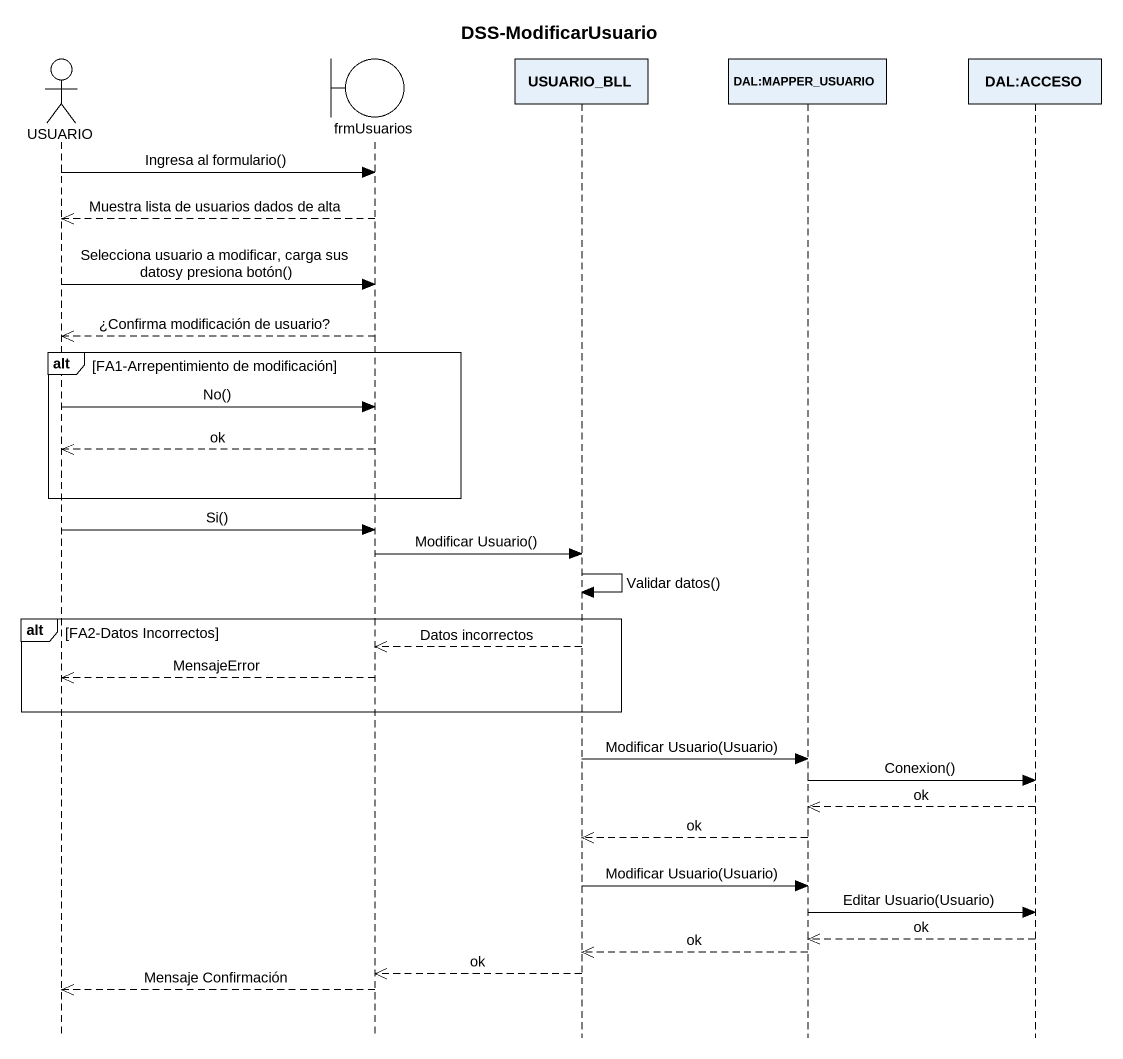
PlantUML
@startuml
title DSS-ModificarUsuario
hide footbox
actor USUARIO
boundary frmUsuarios
participant USUARIO_BLL
participant "DAL:MAPPER_USUARIO" as DAL_MAPPER_USUARIO
participant "DAL:ACCESO" as DAL_ACCESO

USUARIO -> frmUsuarios : Ingresa al formulario()
frmUsuarios -->> USUARIO : Muestra lista de usuarios dados de alta
USUARIO -> frmUsuarios : Selecciona usuario a modificar, carga sus datosy presiona botón()
frmUsuarios -->> USUARIO : ¿Confirma modificación de usuario?
alt FA1-Arrepentimiento de modificación
  USUARIO -> frmUsuarios : No()
  frmUsuarios -->> USUARIO : ok
end
USUARIO -> frmUsuarios : Si()
frmUsuarios -> USUARIO_BLL : Modificar Usuario()
USUARIO_BLL -> USUARIO_BLL : Validar datos()
alt FA2-Datos Incorrectos
  USUARIO_BLL -->> frmUsuarios : Datos incorrectos
  frmUsuarios -->> USUARIO : MensajeError
end
USUARIO_BLL -> DAL_MAPPER_USUARIO : Modificar Usuario(Usuario)
DAL_MAPPER_USUARIO -> DAL_ACCESO : Conexion()
DAL_ACCESO -->> DAL_MAPPER_USUARIO : ok
DAL_MAPPER_USUARIO -->> USUARIO_BLL : ok
USUARIO_BLL -> DAL_MAPPER_USUARIO : Modificar Usuario(Usuario)
DAL_MAPPER_USUARIO -> DAL_ACCESO : Editar Usuario(Usuario)
DAL_ACCESO -->> DAL_MAPPER_USUARIO : ok
DAL_MAPPER_USUARIO -->> USUARIO_BLL : ok
USUARIO_BLL -->> frmUsuarios : ok
frmUsuarios -->> USUARIO : Mensaje Confirmación
@enduml
